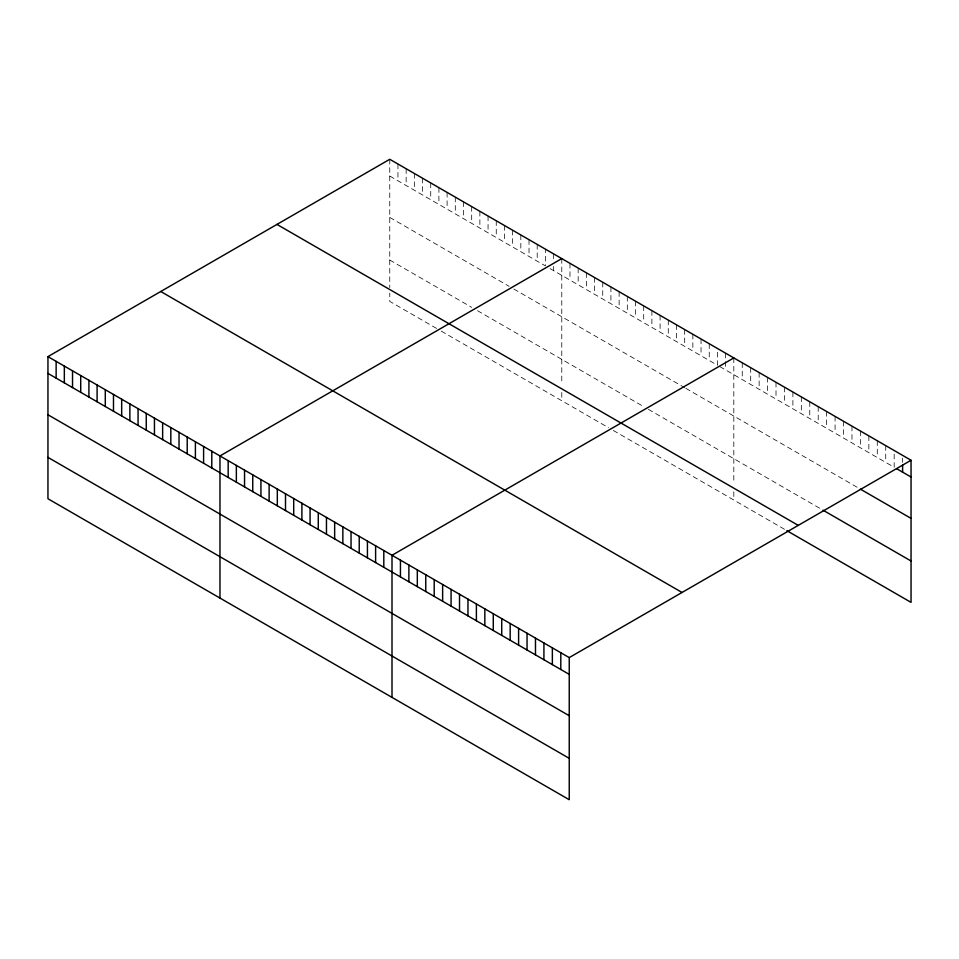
<?xml version="1.0" encoding="UTF-8"?>
<svg xmlns="http://www.w3.org/2000/svg" width="959" height="959" viewBox="0 0 959 959"><rect width="100%" height="100%" fill="white"/><g stroke="black" fill="none" stroke-linecap="round" stroke-linejoin="round"><path stroke-width="0.72" stroke-dasharray="4.79 3.6" d="M389.762 176.048L545.407 265.907L545.407 249.148M550.082 268.616L717.428 365.223L717.428 348.465M719.765 366.578L894.172 467.273L894.172 450.502M389.762 217.417L509.121 286.333M513.808 289.031L684.666 387.676M685.829 388.347L857.993 487.747M389.762 260.033L471.684 307.336M477.534 310.716L643.705 406.652M648.38 409.349L821.827 509.493M436.573 328.434L389.762 301.402L389.762 293.13M441.248 331.131L608.593 427.75M613.281 430.447L784.45 529.272M902.611 458.174L902.611 462.358M885.732 445.635L885.732 462.394M877.293 440.756L877.293 457.527M868.854 435.889L868.854 452.648M860.415 431.011L860.415 447.781M851.976 426.144L851.976 442.902M843.536 421.265L843.536 438.035M835.085 416.398L835.085 433.156M826.646 411.519L826.646 428.289M818.207 406.652L818.207 423.41M809.768 401.773L809.768 418.544M801.328 396.906L801.328 413.665M792.889 392.039L792.889 408.798M784.45 387.16L784.45 403.919M776.011 382.293L776.011 399.052M767.572 377.414L767.572 394.173M759.132 372.548L759.132 389.306M750.693 367.669L750.693 384.427M742.254 362.802L742.254 379.56M733.815 357.923L733.815 483.492M733.815 491.763L733.815 500.047M725.615 353.2L725.615 360.176M725.615 361.579L725.615 369.958M709.24 343.742L709.24 360.5M701.041 339.007L701.041 355.765M692.854 334.271L692.854 351.042M684.666 329.548L684.666 346.307M676.467 324.813L676.467 341.584M668.279 320.09L668.279 336.849M660.092 315.355L660.092 332.126M651.892 310.632L651.892 327.391M643.705 305.897L643.705 322.668M635.517 301.174L635.517 317.932M627.318 296.439L627.318 313.197M619.13 291.716L619.13 308.474M610.931 286.981L610.931 303.739M602.743 282.258L602.743 299.016M594.556 277.523L594.556 294.281M586.357 272.8L586.357 289.558M578.169 268.064L578.169 284.823M569.982 263.341L569.982 280.1M561.782 258.606L561.782 384.175M561.782 392.447L561.782 400.718M553.595 253.871L553.595 260.86M553.595 266.446L553.595 270.642M537.208 244.413L537.208 261.184M529.02 239.69L529.02 256.449M520.833 234.955L520.833 251.726M512.633 230.232L512.633 246.99M504.446 225.497L504.446 242.267M496.259 220.774L496.259 237.532M488.059 216.039L488.059 232.797M479.872 211.316L479.872 228.074M471.684 206.581L471.684 223.339M463.485 201.858L463.485 218.616M455.297 197.122L455.297 213.881M447.098 192.399L447.098 209.158M438.91 187.664L438.91 204.423M430.723 182.941L430.723 199.7M422.523 178.206L422.523 194.965M414.336 173.471L414.336 190.242M406.148 168.748L406.148 185.507M397.949 164.013L397.949 180.783M389.762 159.29L389.762 287.616"/><path stroke-width="1.44" d="M47.95 356.628L569.238 657.598L569.238 799.71L47.95 498.752L47.95 356.628L389.762 159.29L911.05 460.248L911.05 602.372L786.859 530.675M561.782 258.606L219.971 455.945L219.971 598.068M733.815 357.923L392.003 555.273L392.003 697.385M569.238 657.598L911.05 460.248M896.581 468.663L911.05 477.019M860.415 489.15L911.05 518.375M823.038 510.188L911.05 561.003M276.959 224.406L798.248 525.376M160.752 291.512L682.041 592.47M47.95 373.399L569.238 674.357M47.95 414.756L569.238 715.726M47.95 457.383L569.238 758.341M902.611 465.151L902.611 472.14M560.799 652.719L560.799 669.478M552.36 647.852L552.36 664.611M543.921 642.974L543.921 659.744M535.482 638.107L535.482 654.865M527.042 633.228L527.042 649.998M518.603 628.361L518.603 645.119M510.164 623.482L510.164 640.252M501.725 618.615L501.725 635.373M493.274 613.736L493.274 630.507M484.834 608.869L484.834 625.628M476.395 603.99L476.395 620.761M467.956 599.123L467.956 615.882M459.517 594.244L459.517 611.015M451.078 589.377L451.078 606.136M442.638 584.499L442.638 601.269M434.199 579.632L434.199 596.39M425.76 574.753L425.76 591.523M417.321 569.886L417.321 586.644M408.882 565.007L408.882 581.777M400.442 560.14L400.442 576.898M383.804 550.538L383.804 567.296M375.616 545.803L375.616 562.573M367.429 541.08L367.429 557.838M359.229 536.345L359.229 553.115M351.042 531.622L351.042 548.38M342.854 526.887L342.854 543.657M334.655 522.164L334.655 538.922M326.468 517.428L326.468 534.199M318.28 512.705L318.28 529.464M310.081 507.97L310.081 524.729M301.893 503.247L301.893 520.006M293.706 498.512L293.706 515.271M285.506 493.789L285.506 510.548M277.319 489.054L277.319 505.813M269.119 484.331L269.119 501.089M260.932 479.596L260.932 496.354M252.744 474.873L252.744 491.631M244.545 470.138L244.545 486.896M236.358 465.403L236.358 482.173M228.17 460.68L228.17 477.438M211.783 451.221L211.783 467.98M203.596 446.486L203.596 463.257M195.396 441.763L195.396 458.522M187.209 437.028L187.209 453.799M179.021 432.305L179.021 449.064M170.822 427.57L170.822 444.329M162.634 422.847L162.634 439.606M154.447 418.112L154.447 434.871M146.248 413.389L146.248 430.147M138.06 408.654L138.06 425.412M129.873 403.931L129.873 420.689M121.673 399.196L121.673 415.954M113.486 394.473L113.486 411.231M105.286 389.738L105.286 406.496M97.099 385.003L97.099 401.773M88.911 380.279L88.911 397.038M80.712 375.544L80.712 392.315M72.524 370.821L72.524 387.58M64.337 366.086L64.337 382.857M56.137 361.363L56.137 378.122"/></g></svg>
